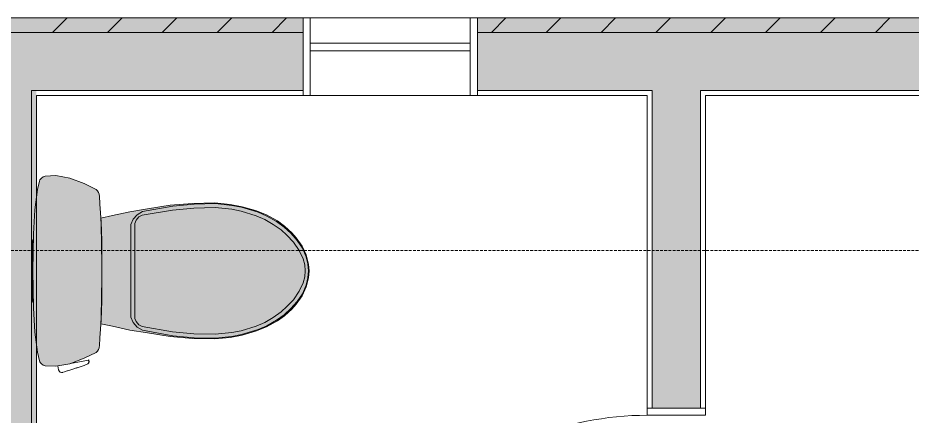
# Model space of a CAD drawing. Header units: inches. Extents: x 99 to 12024, y -5408 to 2559.
# Drawn here: x 8637.7 to 8729.9, y -4440.1 to -4399 of the extents above; entities that cross this region are included whole.
import ezdxf

# ---------------------------------------------------------------- set-up
doc = ezdxf.new("R2010")
doc.units = ezdxf.units.IN
doc.header["$LTSCALE"] = 96
doc.header["$MEASUREMENT"] = 0
doc.linetypes.add('Dash', pattern=[0.22499999999999998, 0.15, -0.075])
for name, color, linetype, lineweight in [('Doors', 5, 'Continuous', 5), ('Fixtures_ Interior', 231, 'Continuous', 0), ('Walls_  Normal', 6, 'Continuous', 13), ('Windows', 5, 'Continuous', 5)]:
    doc.layers.add(name, color=color, linetype=linetype, lineweight=lineweight)
doc.layers.add('Hatch', color=7, linetype='Continuous', lineweight=0, true_color=0x919191)

# ---------------------------------------------------------------- blocks, each defined once
blk = doc.blocks.new('ADA Toilet')
at = {"layer": 'Fixtures_ Interior', "true_color": 0xffffff, "transparency": 33554687}
h = blk.add_hatch(color=7, dxfattribs=at)
h.dxf.hatch_style = 1
h.paths.add_polyline_path([(-2.364054101943969, 6.809740046024321), (-2.347391843795776, 6.857466662883757), (-2.314676544189453, 6.905904446363448), (-2.277592567443847, 6.936384447574614), (-2.273655550003051, 6.939356256246567), (-2.263622489929199, 6.94336945605278), (-2.234234748840331, 6.953656467437742), (-2.016709266662597, 7.008012448906897), (-1.49824442577362, 7.073620650529862), (-0.872820149421692, 7.106208853363992), (0.08153402519226005, 7.124090453267097), (1.035888199806213, 7.106208853363992), (1.661312476158141, 7.073620650529862), (2.179777317047118, 7.008012448906897), (2.397302799224854, 6.953656467437742), (2.42669054031372, 6.94336945605278), (2.436723600387572, 6.939356256246567), (2.440660617828369, 6.936384447574614), (2.477744594573974, 6.905904446363448), (2.510459894180297, 6.857466662883757), (2.527122152328491, 6.809740046024321), (2.539796766281128, 6.531864080905913), (2.474595077514647, 6.176568846702574), (2.334793533325195, 5.805805019378661), (2.182139333724975, 5.497753812789916), (2.151176834106445, 5.463082842826842), (2.105761607170104, 5.431815492630004), (2.061972007751465, 5.415686511039733), (2.057628643989562, 5.41469589805603), (2.047036872863768, 5.41360366821289), (2.016429850578307, 5.41111447906494), (1.803806443214415, 5.399836824417113), (1.349756032943725, 5.366588248252867), (0.8539734315872184, 5.347208011627196), (0.0815340251922601, 5.35147519302368), (-0.6909053812026974, 5.347208011627196), (-1.186687982559204, 5.366588248252867), (-1.640738392829895, 5.399836824417113), (-1.853361800193787, 5.41111447906494), (-1.883968822479247, 5.41360366821289), (-1.894560593605041, 5.41469589805603), (-1.898903957366943, 5.415686511039733), (-1.942693556785584, 5.431815492630004), (-1.988108783721924, 5.463082842826842), (-2.019071283340454, 5.497753812789916), (-2.171725482940674, 5.805805019378661), (-2.311527027130126, 6.176568846702574), (-2.376728715896606, 6.531864080905913)])
h = blk.add_hatch(color=7, dxfattribs=at)
h.dxf.hatch_style = 1
edge = h.paths.add_edge_path()
edge.add_line((-1.281121208795608, 5.373503274082456), (-1.343532938957214, 5.076291650772093))
edge.add_line((-1.343532938957214, 5.076291650772093), (-1.444472635269165, 4.621733156204223))
edge.add_line((-1.444472635269165, 4.621733156204223), (-1.516303764343262, 4.167174903869628))
edge.add_line((-1.516303764343262, 4.167174903869628), (-1.610588585853576, 3.588080163955688))
edge.add_line((-1.610588585853576, 3.588080163955688), (-1.659915395736694, 3.008985424041748))
edge.add_line((-1.659915395736694, 3.008985424041748), (-1.672920173645019, 2.429890926361083))
edge.add_line((-1.672920173645019, 2.429890926361083), (-1.634108952522278, 2.035581661224366))
edge.add_line((-1.634108952522278, 2.035581661224366), (-1.574545969963074, 1.7259808883667))
edge.add_line((-1.574545969963074, 1.7259808883667), (-1.475663803100586, 1.386078186035157))
edge.add_line((-1.475663803100586, 1.386078186035157), (-1.364005405426026, 1.099007045745849))
edge.add_line((-1.364005405426026, 1.099007045745849), (-1.208201809883118, 0.8209789581298835))
edge.add_line((-1.208201809883118, 0.8209789581298835), (-1.073556322097778, 0.6349239387512206))
edge.add_line((-1.073556322097778, 0.6349239387512206), (-0.904671766281128, 0.4473447875976562))
edge.add_line((-0.904671766281128, 0.4473447875976562), (-0.7739633564949037, 0.3346956558227538))
edge.add_line((-0.7739633564949037, 0.3346956558227538), (-0.5585205960273744, 0.1853690147399911))
edge.add_line((-0.5585205960273744, 0.1853690147399911), (-0.3322065877914425, 0.07721621704101651))
edge.add_line((-0.3322065877914425, 0.07721621704101651), (-0.09646917521953643, 0.02047258758544922))
edge.add_line((-0.09646917521953643, 0.02047258758544921), (0.0815340251922601, 0))
edge.add_line((0.0815340251922601, 0), (0.2595372256040576, 0.02047258758544921))
edge.add_line((0.2595372256040576, 0.02047258758544921), (0.4952746381759645, 0.07721621704101651))
edge.add_line((0.4952746381759645, 0.07721621704101651), (0.7215886464118949, 0.1853690147399911))
edge.add_line((0.7215886464118949, 0.1853690147399911), (0.9370314068794251, 0.3346956558227538))
edge.add_line((0.9370314068794251, 0.3346956558227538), (1.067739816665648, 0.4473447875976562))
edge.add_line((1.067739816665648, 0.4473447875976562), (1.2366243724823, 0.6349239387512206))
edge.add_line((1.2366243724823, 0.6349239387512206), (1.371269860267639, 0.8209789581298835))
edge.add_line((1.371269860267639, 0.8209789581298835), (1.527073455810546, 1.099007045745849))
edge.add_line((1.527073455810546, 1.099007045745849), (1.638731853485107, 1.386078186035157))
edge.add_line((1.638731853485107, 1.386078186035157), (1.737614020347594, 1.7259808883667))
edge.add_line((1.737614020347594, 1.7259808883667), (1.797177002906799, 2.035581661224366))
edge.add_line((1.797177002906799, 2.035581661224366), (1.835988224029541, 2.429890926361083))
edge.add_line((1.835988224029541, 2.429890926361083), (1.822983446121216, 3.008985424041748))
edge.add_line((1.822983446121216, 3.008985424041748), (1.773656636238098, 3.588080163955688))
edge.add_line((1.773656636238098, 3.588080163955688), (1.679371814727782, 4.167174903869628))
edge.add_line((1.679371814727782, 4.167174903869628), (1.607540685653686, 4.621733156204223))
edge.add_line((1.607540685653686, 4.621733156204223), (1.506600989341736, 5.076291650772093))
edge.add_line((1.506600989341736, 5.076291650772093), (1.44418925918013, 5.373503274082456))
edge.add_arc((0.08153402519226094, 45.4302420428841), 40.07990955676836, 268.0516562162248, 271.9483437837752, ccw=False)
at = {"layer": 'Fixtures_ Interior', "color": 17, "true_color": 0x804040, "transparency": 33554687}
blk.add_line((-2.216810424804687, 5.69465470600128), (-2.3040928711257, 6.156852001500676), dxfattribs=at)
for points in [[(0.9012120554687529, 7.108732261333059), (0.8577072153091422, 7.137095253884793), (0.8378698239326469, 7.137400051474572), (0.08153402519226005, 7.14811885124445), (-0.6748017735481259, 7.137400051474572), (-0.6946391649246216, 7.137095253884793), (-0.7381440050842311, 7.108732261333059)], [(-2.367994570386471, 6.484270217414072), (-2.467178136825561, 6.465519232749938), (-2.513710906982421, 6.442405272960661), (-2.529636775970459, 6.426327039241789), (-2.539796766281127, 6.383909025192259), (-2.537637741088867, 6.374866638660431), (-2.520035617828368, 6.307912271022795), (-2.499715637207031, 6.239789430618285), (-2.47672866821289, 6.169101279258727), (-2.496565877914429, 6.229731057167052)], [(-2.53724591597569, 6.373376227402139), (-2.535275482177733, 6.365240046024321), (-2.532951719574078, 6.357042106777784)], [(-2.410231273651123, 5.977077268600462), (-2.451887403488159, 6.096685883522032), (-2.47672866821289, 6.169101279258727)], [(-2.29311196899414, 5.692673480033873), (-2.266619884490966, 5.685231225967406), (-2.216810424804687, 5.69465470600128), (-2.214371862411499, 5.681700675964356), (-2.264130695343017, 5.672302630424499), (-2.291816505432128, 5.683707215309142), (-2.315616409301757, 5.704916313171386), (-2.35498634147644, 5.803290395736693), (-2.422686128937075, 6.012839303999078)]]:
    blk.add_lwpolyline(points, dxfattribs=at)
for points in [[(-2.364054101943969, 6.809740046024321), (-2.347391843795776, 6.857466662883757), (-2.314676544189453, 6.905904446363448), (-2.277592567443847, 6.936384447574614), (-2.273655550003051, 6.939356256246567), (-2.263622489929199, 6.94336945605278), (-2.234234748840331, 6.953656467437742), (-2.016709266662597, 7.008012448906897), (-1.49824442577362, 7.073620650529862), (-0.872820149421692, 7.106208853363992), (0.08153402519226005, 7.124090453267097), (1.035888199806213, 7.106208853363992), (1.661312476158141, 7.073620650529862), (2.179777317047118, 7.008012448906897), (2.397302799224854, 6.953656467437742), (2.42669054031372, 6.94336945605278), (2.436723600387572, 6.939356256246567), (2.440660617828369, 6.936384447574614), (2.477744594573974, 6.905904446363448), (2.510459894180297, 6.857466662883757), (2.527122152328491, 6.809740046024321), (2.539796766281128, 6.531864080905913), (2.474595077514647, 6.176568846702574), (2.334793533325195, 5.805805019378661), (2.182139333724975, 5.497753812789916), (2.151176834106445, 5.463082842826842), (2.105761607170104, 5.431815492630004), (2.061972007751465, 5.415686511039733), (2.057628643989562, 5.41469589805603), (2.047036872863768, 5.41360366821289), (2.016429850578307, 5.41111447906494), (1.803806443214415, 5.399836824417113), (1.349756032943725, 5.366588248252867), (0.8539734315872184, 5.347208011627196), (0.0815340251922601, 5.35147519302368), (-0.6909053812026974, 5.347208011627196), (-1.186687982559204, 5.366588248252867), (-1.640738392829895, 5.399836824417113), (-1.853361800193787, 5.41111447906494), (-1.883968822479247, 5.41360366821289), (-1.894560593605041, 5.41469589805603), (-1.898903957366943, 5.415686511039733), (-1.942693556785584, 5.431815492630004), (-1.988108783721924, 5.463082842826842), (-2.019071283340454, 5.497753812789916), (-2.171725482940674, 5.805805019378661), (-2.311527027130126, 6.176568846702574), (-2.376728715896606, 6.531864080905913)], [(-0.7060183758735653, 0.308559169769287), (-0.8906255669593811, 0.4712207527160653), (-1.04830883216858, 0.6463791503906258), (-1.192682408332824, 0.8459217185974119), (-1.333169714927674, 1.091336486816406), (-1.43040094089508, 1.317396331787109), (-1.560576013565063, 1.749882045745849), (-1.609572538375855, 1.991588706970215), (-1.655749831199646, 2.418867374420167), (-1.641678136825562, 2.969285327911376), (-1.588795342445373, 3.519678089141845), (-1.450314575195312, 4.295952896118163), (-1.36718035697937, 4.438395994186401), (-1.25138182926178, 4.543424951553344), (-1.113027992248535, 4.602327606201171), (1.276096042633057, 4.602327606201171), (1.414449879646299, 4.543424951553344), (1.53024840736389, 4.438395994186401), (1.613382625579834, 4.295952896118163), (1.751863392829895, 3.519678089141845), (1.804746187210082, 2.969285327911376), (1.818817881584167, 2.418867374420167), (1.772640588760375, 1.991588706970215), (1.723644063949584, 1.749882045745849), (1.593468991279601, 1.317396331787109), (1.496237765312194, 1.091336486816406), (1.355750458717345, 0.8459217185974119), (1.2113768825531, 0.6463791503906258), (1.053693617343902, 0.4712207527160653), (0.8690864262580863, 0.308559169769287), (0.6688074083328239, 0.1695448837280273), (0.4452620356082918, 0.07655588912963866), (0.2633980304002755, 0.03566158294677733), (0.0815340251922601, 0.01775473022460937), (-0.1003299800157544, 0.03566158294677733), (-0.2821939852237707, 0.07655588912963866), (-0.5057393579483037, 0.1695448837280273)]]:
    blk.add_lwpolyline(points, close=True, dxfattribs=at)
blk.add_lwpolyline([(-1.281121208795608, 5.373503274082456), (-1.343532938957214, 5.076291650772093), (-1.444472635269165, 4.621733156204223), (-1.516303764343262, 4.167174903869628), (-1.610588585853576, 3.588080163955688), (-1.659915395736694, 3.008985424041748), (-1.672920173645019, 2.429890926361083), (-1.634108952522278, 2.035581661224366), (-1.574545969963074, 1.7259808883667), (-1.475663803100586, 1.386078186035157), (-1.364005405426026, 1.099007045745849), (-1.208201809883118, 0.8209789581298835), (-1.073556322097778, 0.6349239387512206), (-0.904671766281128, 0.4473447875976562), (-0.7739633564949037, 0.3346956558227538), (-0.5585205960273744, 0.1853690147399911), (-0.3322065877914425, 0.07721621704101651), (-0.09646917521953643, 0.02047258758544921), (0.0815340251922601, 0), (0.2595372256040576, 0.02047258758544921), (0.4952746381759645, 0.07721621704101651), (0.7215886464118949, 0.1853690147399911), (0.9370314068794251, 0.3346956558227538), (1.067739816665648, 0.4473447875976562), (1.2366243724823, 0.6349239387512206), (1.371269860267639, 0.8209789581298835), (1.527073455810546, 1.099007045745849), (1.638731853485107, 1.386078186035157), (1.737614020347594, 1.7259808883667), (1.797177002906799, 2.035581661224366), (1.835988224029541, 2.429890926361083), (1.822983446121216, 3.008985424041748), (1.773656636238098, 3.588080163955688), (1.679371814727782, 4.167174903869628), (1.607540685653686, 4.621733156204223), (1.506600989341736, 5.076291650772093), (1.44418925918013, 5.373503274082456, -0.01700414557459191)], format="xyb", close=True, dxfattribs=at)
at = {"layer": 'Fixtures_ Interior', "transparency": 33554687}
for points in [[(1.518920004844664, 4.306519353866577), (1.473809628486632, 4.389729633331298), (1.389430815696716, 4.466336149215699), (1.308328571319579, 4.497882915496826), (0.08153402519226005, 4.498517808914183), (-1.145260520935058, 4.497882915496826), (-1.226362765312195, 4.466336149215699), (-1.310716143608094, 4.389729633331298), (-1.355851954460144, 4.306519353866577)], [(1.519427968025207, 4.303852365493774), (1.652549445152282, 3.526002557754516), (1.701419039726257, 2.974035037994384), (1.713280839920042, 2.422042568206788), (1.672513827323913, 1.993239768981934), (1.624177630424499, 1.751863513946534), (1.506347007751465, 1.371777702331544), (1.408226785659789, 1.146175193786622), (1.282928595542907, 0.9274303092956551), (1.13858045387268, 0.7280655403137215), (1.002639623641967, 0.5771387062072761), (0.8261096405982972, 0.4042408294677742), (0.6076696066856376, 0.2574038619995126), (0.3922776243686678, 0.1534668922424316), (0.2369058247804644, 0.116636775970459), (0.0815340251922601, 0.1010156364440927), (-0.07383777439594329, 0.116636775970459), (-0.2292095739841467, 0.1534668922424316), (-0.4446015563011175, 0.2574038619995126), (-0.6630415902137753, 0.4042408294677742), (-0.8395715732574468, 0.5771387062072761), (-0.9755124034881592, 0.7280655403137215), (-1.119860545158386, 0.9274303092956551), (-1.245158735275269, 1.146175193786622), (-1.343278957366943, 1.371777702331544), (-1.461109580039978, 1.751863513946534), (-1.509445776939392, 1.993239768981934), (-1.550212789535522, 2.422042568206788), (-1.538350989341736, 2.974035037994384), (-1.48950682926178, 3.526002557754516), (-1.356359917640686, 4.303852365493774)]]:
    blk.add_lwpolyline(points, dxfattribs=at)

msp = doc.modelspace()

# ---------------------------------------------------------------- linework, layer by layer
at = {"layer": 'Doors', "linetype": 'Dash', "ltscale": 0.02, "transparency": 33554687}
msp.add_line((7915.116091057205, -4422.999997086246), (9355.116091057203, -4422.999997086246), dxfattribs=at)
at = {"layer": 'Doors', "transparency": 33554687}
for p, q in [((8702.616091057203, -4439.249997086245), (8702.616091057203, -4439.999997086245)), ((8702.616091057203, -4439.249997086245), (8708.616091057203, -4439.249997086245)), ((8708.616091057203, -4439.249997086245), (8708.616091057203, -4439.999997086245)), ((8702.616091057203, -4439.999997086245), (8708.616091057203, -4439.999997086245))]:
    msp.add_line(p, q, dxfattribs=at)
msp.add_arc((8702.616091057203, -4471.999997086245), 32, 90, 135, dxfattribs=at)
at = {"layer": 'Hatch', "color": 1, "transparency": 33554687}
for p, q in [((8641.292281290456, -4400.499997086245), (8642.792281290456, -4398.999997086245)), ((8646.949135539948, -4400.499997086245), (8648.449135539948, -4398.999997086245)), ((8652.605989789441, -4400.499997086245), (8654.105989789441, -4398.999997086245)), ((8658.262844038933, -4400.499997086245), (8659.762844038933, -4398.999997086245)), ((8663.919698288426, -4400.499997086245), (8665.419698288426, -4398.999997086245)), ((8686.547115286394, -4400.499997086245), (8688.047115286394, -4398.999997086245)), ((8692.203969535887, -4400.499997086245), (8693.703969535887, -4398.999997086245)), ((8697.860823785379, -4400.499997086245), (8699.360823785379, -4398.999997086245)), ((8703.517678034872, -4400.499997086245), (8705.017678034872, -4398.999997086245)), ((8709.174532284364, -4400.499997086245), (8710.674532284364, -4398.999997086245)), ((8714.831386533857, -4400.499997086245), (8716.331386533857, -4398.999997086245)), ((8720.488240783348, -4400.499997086246), (8721.988240783348, -4398.999997086246)), ((8726.145095032842, -4400.499997086246), (8727.645095032842, -4398.999997086246))]:
    msp.add_line(p, q, dxfattribs=at)
at = {"layer": 'Walls_  Normal', "transparency": 33554687}
for p, q in [((8603.116091057205, -4398.999997086245), (8667.116091057205, -4398.999997086245)), ((8667.116091057205, -4398.999997086245), (8667.116091057205, -4406.999997086245)), ((8685.116091057205, -4398.999997086245), (8753.116091057205, -4398.999997086246)), ((8685.116091057205, -4398.999997086245), (8685.116091057205, -4406.999997086245)), ((8603.116091057205, -4400.499997086245), (8667.116091057205, -4400.499997086245)), ((8667.116091057205, -4400.499997086245), (8667.116091057205, -4406.499997086245)), ((8685.116091057205, -4400.499997086245), (8753.116091057205, -4400.499997086246)), ((8685.116091057205, -4400.499997086245), (8685.116091057205, -4406.499997086245)), ((8639.116091057205, -4406.499997086245), (8639.116091057205, -4479.499997086246)), ((8639.116091057205, -4406.499997086245), (8667.116091057205, -4406.499997086245)), ((8685.116091057205, -4406.499997086245), (8703.116091057203, -4406.499997086245)), ((8703.116091057203, -4439.249997086245), (8703.116091057203, -4406.499997086245)), ((8708.116091057203, -4439.249997086245), (8708.116091057203, -4406.499997086245)), ((8708.116091057203, -4406.499997086245), (8753.116091057205, -4406.499997086246)), ((8639.616091057205, -4406.999997086245), (8639.616091057205, -4478.999997086246)), ((8639.616091057205, -4406.999997086245), (8667.116091057205, -4406.999997086245)), ((8685.116091057205, -4406.999997086245), (8702.616091057203, -4406.999997086245)), ((8702.616091057203, -4439.249997086245), (8702.616091057203, -4406.999997086245)), ((8708.616091057203, -4439.249997086245), (8708.616091057203, -4406.999997086245)), ((8708.616091057203, -4406.999997086245), (8753.116091057205, -4406.999997086246)), ((8702.616091057203, -4439.249997086245), (8708.616091057203, -4439.249997086245)), ((8703.116091057203, -4439.249997086245), (8708.116091057203, -4439.249997086245))]:
    msp.add_line(p, q, dxfattribs=at)
at = {"layer": 'Walls_  Normal', "color": 252, "true_color": 0x949494, "transparency": 33554687}
for points in [[(8603.116091057205, -4398.999997086245), (8667.116091057205, -4398.999997086245), (8603.116091057205, -4400.499997086245), (8667.116091057205, -4400.499997086245)], [(8685.116091057205, -4398.999997086245), (8753.116091057205, -4398.999997086246), (8685.116091057205, -4400.499997086245), (8753.116091057205, -4400.499997086246)], [(8603.116091057205, -4400.499997086245), (8667.116091057205, -4400.499997086245), (8603.116091057205, -4406.499997086245), (8667.116091057205, -4406.499997086245)], [(8685.116091057205, -4400.499997086245), (8753.116091057205, -4400.499997086246), (8685.116091057205, -4406.499997086245), (8753.116091057205, -4406.499997086246)], [(8639.116091057205, -4406.499997086245), (8639.116091057205, -4775.499997086246), (8635.616091057205, -4406.499997086245), (8635.616091057205, -4775.499997086246)], [(8703.116091057203, -4439.249997086245), (8703.116091057203, -4406.499997086245), (8708.116091057203, -4439.249997086245), (8708.116091057203, -4406.499997086245)]]:
    msp.add_solid(points, dxfattribs=at)
at = {"layer": 'Walls_  Normal', "color": 236, "true_color": 0x7a003d, "transparency": 33554687}
msp.add_solid([(8639.616091057205, -4406.499997086245), (8639.616091057205, -4479.499997086246), (8639.116091057205, -4406.499997086245), (8639.116091057205, -4479.499997086246)], dxfattribs=at)
at = {"layer": 'Windows', "transparency": 33554687}
for p, q in [((8667.116091057205, -4398.999997086245), (8685.116091057205, -4398.999997086245)), ((8667.866091057205, -4398.999997086245), (8667.116091057205, -4398.999997086245)), ((8667.116091057205, -4398.999997086245), (8667.116091057205, -4406.999997086245)), ((8667.866091057205, -4398.999997086245), (8667.866091057205, -4406.999997086245)), ((8685.116091057205, -4398.999997086245), (8684.366091057205, -4398.999997086245)), ((8684.366091057205, -4398.999997086245), (8684.366091057205, -4406.999997086245)), ((8685.116091057205, -4398.999997086245), (8685.116091057205, -4406.999997086245)), ((8684.366091057205, -4401.599997086246), (8667.866091057205, -4401.599997086246)), ((8684.366091057205, -4402.399997086246), (8667.866091057205, -4402.399997086246)), ((8667.116091057205, -4406.999997086245), (8685.116091057205, -4406.999997086245)), ((8667.866091057205, -4406.999997086245), (8667.116091057205, -4406.999997086245)), ((8685.116091057205, -4406.999997086245), (8684.366091057205, -4406.999997086245))]:
    msp.add_line(p, q, dxfattribs=at)

# ---------------------------------------------------------------- block references
at = {"layer": 'Fixtures_ Interior', "transparency": 33554687, "xscale": 4, "yscale": 4, "zscale": 4, "rotation": 89.99999999999997}
msp.add_blockref('ADA Toilet', (8667.758291258957, -4425.432099161822), dxfattribs=at)

doc.saveas('drawing.dxf')
